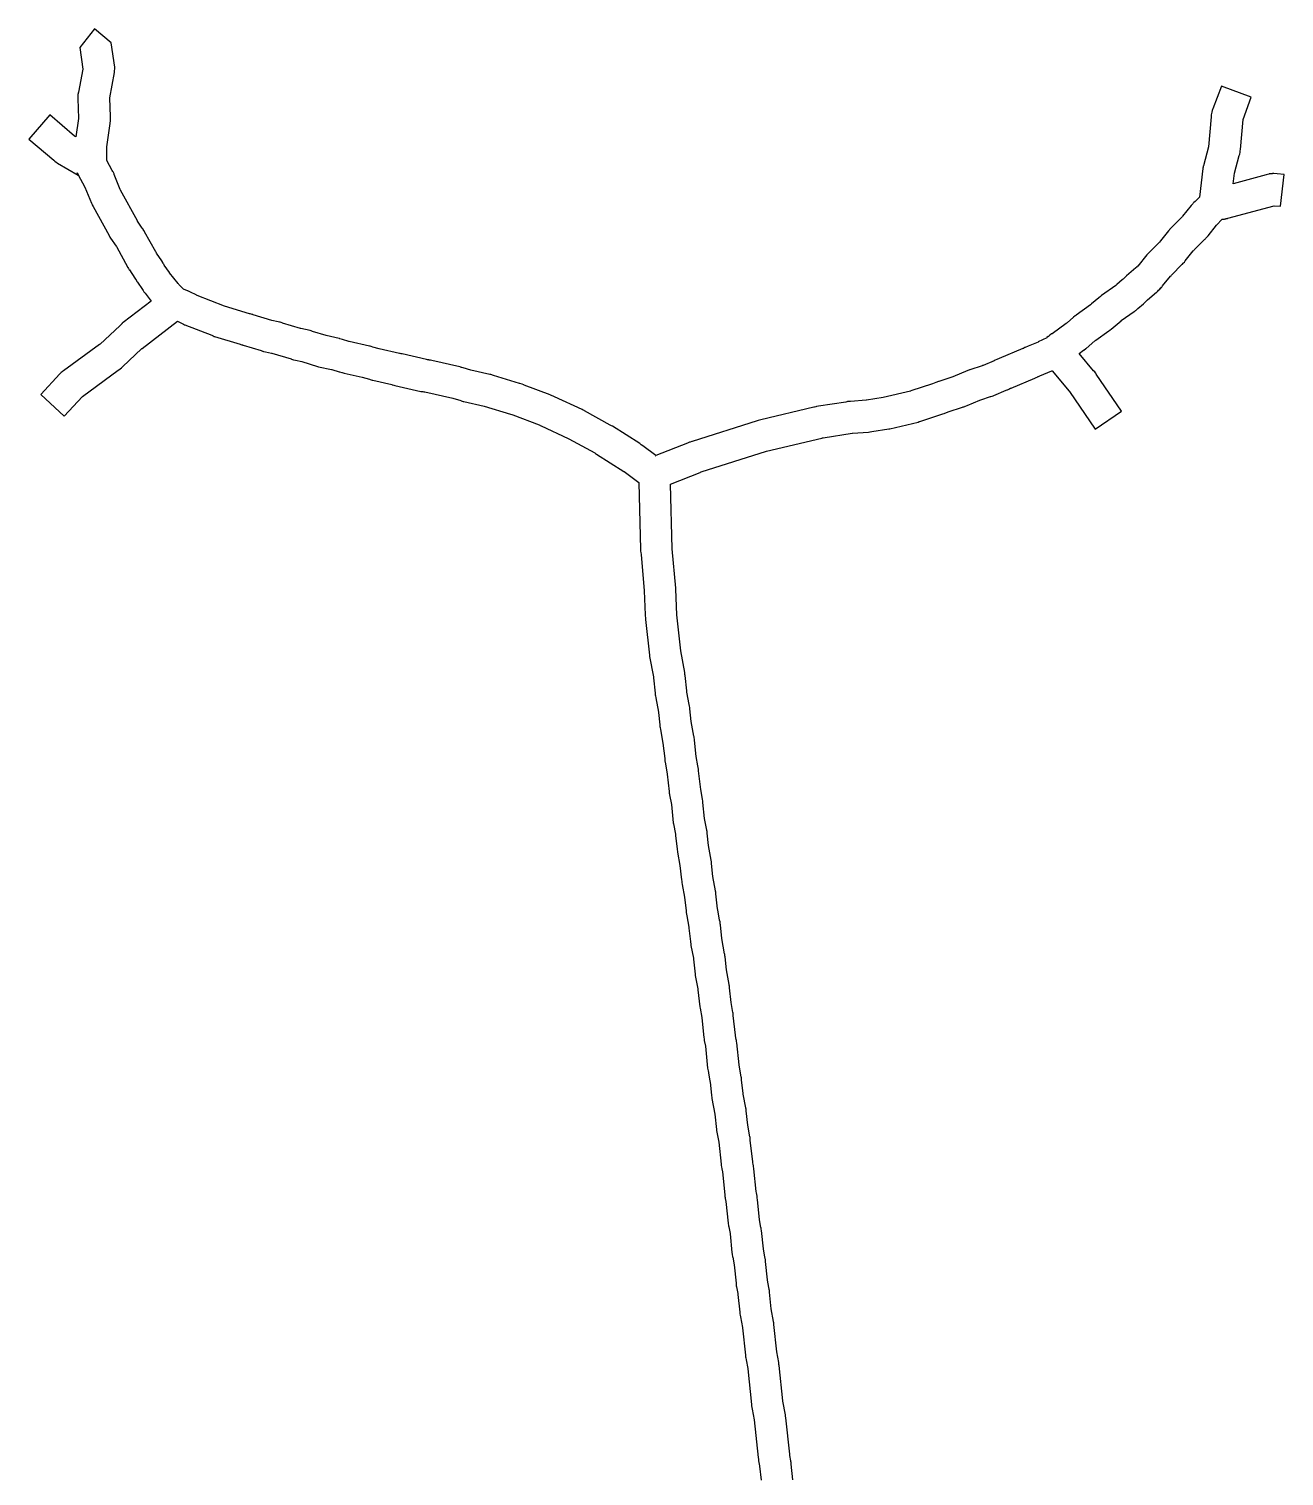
# Model space of a CAD drawing. Extents: x -48 to 255, y 1889 to 2265.
# Drawn here: x 87.6 to 154.5, y 2188.2 to 2265.3 of the extents above; entities that cross this region are included whole.
import ezdxf

# ---------------------------------------------------------------- set-up
doc = ezdxf.new("R2010")
doc.units = 0
doc.layers.get('0').update_dxf_attribs({"linetype": 'CONTINUOUS'})

msp = doc.modelspace()

# ---------------------------------------------------------------- linework, layer by layer
at = {"color": 7}
msp.add_lwpolyline([(128.320099, 2188.031907), (128.229649, 2188.871921), (128.223032, 2188.95592), (128.216415, 2189.014081), (128.209799, 2189.039886), (128.158089, 2189.330657), (128.151472, 2189.388818), (127.938249, 2191.333765), (127.931632, 2191.417764), (127.925016, 2191.475925), (127.918399, 2191.50173), (127.789175, 2192.225433), (127.789175, 2192.232049), (127.582403, 2194.125307), (127.575786, 2194.183468), (127.575786, 2194.202987), (127.575786, 2194.209604), (127.569169, 2194.267765), (127.562552, 2194.287284), (127.465618, 2194.842985), (127.304071, 2196.309773), (127.297454, 2196.374385), (127.297454, 2196.387288), (127.290837, 2196.4519), (127.284221, 2196.471419), (127.167899, 2197.136967), (127.167899, 2197.143584), (127.070964, 2198.022362), (127.064348, 2198.093425), (127.064348, 2198.106328), (127.064348, 2198.112944), (127.051445, 2198.171105), (127.051445, 2198.190625), (127.031926, 2198.274624), (126.960862, 2198.675245), (126.960862, 2198.681862), (126.857476, 2199.664029), (126.85086, 2199.748028), (126.818438, 2199.916027), (126.747374, 2200.323109), (126.747374, 2200.329726), (126.637537, 2201.318355), (126.63092, 2201.382967), (126.63092, 2201.395869), (126.63092, 2201.402486), (126.624304, 2201.460647), (126.617687, 2201.480166), (126.546623, 2201.887249), (126.430302, 2202.972802), (126.423685, 2203.043866), (126.423685, 2203.056768), (126.423685, 2203.063385), (126.410782, 2203.121546), (126.410782, 2203.141065), (126.391263, 2203.225064), (126.371744, 2203.32845), (126.365127, 2203.386611), (126.235903, 2204.594937), (126.216384, 2204.75), (126.216384, 2204.762903), (126.216384, 2204.782422), (126.209767, 2204.814844), (126.177345, 2204.963455), (126.177345, 2204.970072), (126.048121, 2206.133163), (126.035218, 2206.281774), (126.028602, 2206.301293), (125.91228, 2206.934532), (125.828281, 2207.697005), (125.821664, 2207.755165), (125.821664, 2207.774685), (125.821664, 2207.781301), (125.815047, 2207.839462), (125.808431, 2207.858982), (125.672722, 2208.582684), (125.666105, 2208.627909), (125.666105, 2208.640812), (125.588557, 2209.332204), (125.581941, 2209.396817), (125.581941, 2209.409719), (125.581941, 2209.416336), (125.575324, 2209.474497), (125.568707, 2209.494016), (125.452386, 2210.146641), (125.323161, 2211.309736), (125.316545, 2211.393735), (125.309928, 2211.451896), (125.303311, 2211.477701), (125.258086, 2211.710311), (125.258086, 2211.729831), (125.141764, 2212.770152), (125.135148, 2212.841216), (125.135148, 2212.854118), (125.135148, 2212.860735), (125.128531, 2212.918896), (125.121914, 2212.938415), (125.02498, 2213.461806), (124.94098, 2214.250124), (124.934364, 2214.334123), (124.927747, 2214.392284), (124.92113, 2214.418089), (124.77897, 2215.199945), (124.701423, 2215.891338), (124.694806, 2215.95595), (124.694806, 2215.968853), (124.694806, 2215.97547), (124.688189, 2216.033631), (124.681573, 2216.05315), (124.532961, 2216.873777), (124.455414, 2217.60394), (124.448797, 2217.662101), (124.448797, 2217.68162), (124.448797, 2217.688237), (124.435894, 2217.746398), (124.435894, 2217.765917), (124.416375, 2217.849916), (124.312989, 2218.399156), (124.306372, 2218.444381), (124.306372, 2218.457284), (124.215922, 2219.252062), (124.209305, 2219.316675), (124.209305, 2219.329577), (124.209305, 2219.336194), (124.202688, 2219.394355), (124.196072, 2219.413874), (124.060363, 2220.182808), (123.982815, 2220.874201), (123.976199, 2220.9582), (123.963296, 2221.042199), (123.821136, 2221.824055), (123.750073, 2222.489603), (123.743456, 2222.547764), (123.743456, 2222.567284), (123.743456, 2222.5739), (123.736839, 2222.632061), (123.730223, 2222.65158), (123.613901, 2223.271897), (123.52345, 2224.12483), (123.516834, 2224.195893), (123.516834, 2224.208796), (123.516834, 2224.215412), (123.510217, 2224.273573), (123.5036, 2224.293092), (123.406666, 2224.816484), (123.406666, 2224.823101), (123.296828, 2225.81819), (123.290212, 2225.902189), (123.25779, 2226.070187), (123.167339, 2226.567734), (123.167339, 2226.574351), (123.070405, 2227.446671), (123.070405, 2227.46619), (123.050885, 2227.601899), (123.050885, 2227.614801), (123.044269, 2227.660026), (122.902109, 2228.441883), (122.831045, 2229.107431), (122.824429, 2229.165592), (122.824429, 2229.185111), (122.824429, 2229.191728), (122.811526, 2229.249888), (122.792007, 2229.346823), (122.792007, 2229.35344), (122.669234, 2230.006065), (122.662617, 2230.051291), (122.662617, 2230.064193), (122.572167, 2230.88482), (122.56555, 2230.949432), (122.56555, 2230.962335), (122.56555, 2230.968952), (122.558933, 2231.027112), (122.552317, 2231.052918), (122.339093, 2232.20309), (122.132321, 2234.128654), (122.080612, 2235.498517), (122.080612, 2235.550226), (121.886775, 2237.630873), (121.886775, 2237.643775), (121.796325, 2241.094285), (123.379425, 2241.714601), (123.392327, 2241.721218), (123.431101, 2241.73412), (126.91392, 2242.839057), (126.920537, 2242.839057), (129.867039, 2243.543376), (129.89946, 2243.549993), (129.931882, 2243.556609), (131.482673, 2243.795704), (131.502192, 2243.802321), (132.355128, 2243.860481), (132.419741, 2243.867098), (132.43926, 2243.873715), (132.523259, 2243.886617), (133.427888, 2244.028777), (133.4925, 2244.04168), (134.991598, 2244.39707), (135.049759, 2244.416589), (135.056375, 2244.416589), (135.075895, 2244.423206), (136.316527, 2244.830289), (136.381139, 2244.849808), (136.587911, 2244.940258), (136.594528, 2244.940258), (137.357001, 2245.192256), (137.395775, 2245.198872), (137.428196, 2245.211775), (137.486357, 2245.231294), (137.492974, 2245.237911), (137.512493, 2245.244528), (137.596492, 2245.283302), (138.274963, 2245.561137), (138.287865, 2245.567754), (138.339542, 2245.587273), (138.850011, 2245.755271), (138.862913, 2245.755271), (138.933977, 2245.781076), (138.998589, 2245.800596), (139.018108, 2245.807212), (139.031011, 2245.813829), (139.683633, 2246.091664), (139.728858, 2246.104567), (139.754663, 2246.11747), (139.76128, 2246.11747), (139.819441, 2246.143275), (139.884053, 2246.182049), (139.909858, 2246.194951), (139.929377, 2246.201568), (139.94228, 2246.208185), (141.208757, 2246.738041), (141.253982, 2246.750943), (141.279788, 2246.763846), (141.337948, 2246.789651), (141.357468, 2246.802553), (141.396242, 2246.822073), (141.409144, 2246.828689), (141.447918, 2246.841592), (141.467437, 2246.854495), (142.113602, 2247.119427), (142.120218, 2247.126044), (142.133121, 2247.132661), (143.044212, 2246.040646), (143.057114, 2246.027744), (144.426977, 2244.024639), (145.82915, 2244.980961), (144.485132, 2246.951757), (144.45271, 2247.003466), (144.439807, 2247.022986), (144.401033, 2247.068211), (144.342872, 2247.132823), (143.573938, 2248.056836), (143.800097, 2248.218383), (143.813, 2248.225), (143.929322, 2248.308999), (143.942224, 2248.321901), (144.401, 2248.716062), (144.439774, 2248.741867), (144.452677, 2248.754769), (145.14407, 2249.252313), (145.208682, 2249.291087), (145.221584, 2249.303989), (145.228201, 2249.310606), (145.234818, 2249.317223), (145.280043, 2249.343028), (145.803434, 2249.788881), (145.816337, 2249.801784), (146.494807, 2250.286405), (146.559419, 2250.325178), (146.572322, 2250.338081), (146.578939, 2250.344698), (146.604744, 2250.364217), (146.630549, 2250.383736), (146.637166, 2250.390353), (146.701778, 2250.448514), (146.992549, 2250.69406), (147.05071, 2250.745769), (147.199321, 2250.894381), (147.212223, 2250.907283), (147.696848, 2251.314366), (147.703464, 2251.320983), (147.755174, 2251.366208), (147.768076, 2251.372825), (147.80685, 2251.41805), (147.871462, 2251.482662), (147.910236, 2251.521436), (147.923139, 2251.534338), (147.961913, 2251.579564), (147.96853, 2251.58618), (148.020239, 2251.650792), (148.440244, 2252.167723), (148.46605, 2252.193528), (148.491855, 2252.22595), (149.060478, 2252.801034), (149.079997, 2252.813937), (149.118771, 2252.859162), (149.13829, 2252.878681), (149.177064, 2252.923906), (149.228774, 2252.988518), (149.648779, 2253.51191), (149.681201, 2253.544332), (149.707006, 2253.576753), (150.262707, 2254.132454), (150.295129, 2254.158259), (150.327551, 2254.197033), (150.353356, 2254.222838), (150.385778, 2254.261612), (150.392394, 2254.268229), (150.437619, 2254.32639), (150.889934, 2254.888548), (151.200092, 2255.198707), (151.264704, 2255.205323), (151.30993, 2255.21194), (151.355155, 2255.218557), (151.393929, 2255.231459), (151.413448, 2255.238076), (151.471609, 2255.250978), (151.497414, 2255.257595), (153.959295, 2255.92314), (154.30822, 2255.890718), (154.489154, 2257.583662), (154.127303, 2257.622436), (154.114401, 2257.622436), (153.952854, 2257.635338), (153.868855, 2257.635338), (153.849335, 2257.628722), (153.810561, 2257.628722), (153.784756, 2257.622105), (153.745982, 2257.622105), (153.700757, 2257.615488), (153.681238, 2257.608871), (153.532627, 2257.570097), (151.781525, 2257.098399), (151.846137, 2257.660561), (152.104619, 2258.603958), (152.124138, 2258.675021), (152.130755, 2258.687924), (152.143658, 2258.758987), (152.15656, 2258.830051), (152.15656, 2258.842953), (152.163177, 2258.926952), (152.305337, 2260.522975), (152.744726, 2261.705453), (151.148704, 2262.299924), (150.696392, 2261.078675), (150.68349, 2261.05287), (150.66397, 2261.001161), (150.66397, 2260.994544), (150.638165, 2260.916996), (150.618646, 2260.832997), (150.612029, 2260.774836), (150.605413, 2260.664999), (150.463253, 2259.062515), (150.191868, 2258.054503), (150.185252, 2258.034984), (150.172349, 2257.970372), (150.165732, 2257.931598), (150.159116, 2257.912079), (149.978182, 2256.380672), (149.752023, 2256.148062), (149.687411, 2256.089901), (149.654989, 2256.057479), (149.629184, 2256.031674), (149.596762, 2255.9929), (149.590145, 2255.986283), (149.54492, 2255.928122), (149.086144, 2255.359502), (149.060339, 2255.327081), (148.498177, 2254.764919), (148.440016, 2254.706758), (148.420497, 2254.687238), (148.381723, 2254.648465), (148.381723, 2254.641848), (148.330013, 2254.577236), (147.910008, 2254.053844), (147.851847, 2253.989232), (147.276763, 2253.407687), (147.231538, 2253.362461), (147.173377, 2253.304301), (147.173377, 2253.297684), (146.695217, 2252.709674), (146.649992, 2252.657964), (146.643375, 2252.651348), (146.591666, 2252.606122), (146.100584, 2252.192578), (146.093967, 2252.185962), (146.042291, 2252.140736), (145.98413, 2252.089027), (145.919518, 2252.017963), (145.861357, 2251.966254), (145.583521, 2251.720708), (145.525361, 2251.675483), (144.756426, 2251.132708), (144.704717, 2251.087482), (144.627169, 2251.02287), (144.233009, 2250.686864), (144.174848, 2250.641639), (143.405914, 2250.098864), (143.399297, 2250.092247), (143.386395, 2250.079345), (143.353973, 2250.053539), (143.276425, 2249.982476), (142.927496, 2249.685254), (142.888722, 2249.659448), (142.882106, 2249.652832), (142.126097, 2249.103592), (142.106578, 2249.09069), (142.016128, 2249.026078), (141.990323, 2249.006558), (141.970803, 2248.987039), (141.938381, 2248.954617), (141.931765, 2248.948), (141.925148, 2248.948), (141.854085, 2248.902775), (141.841182, 2248.889873), (141.395332, 2248.663714), (141.388715, 2248.657097), (140.845937, 2248.437389), (140.690874, 2248.372777), (140.677972, 2248.36616), (140.626262, 2248.333739), (140.600457, 2248.320836), (140.580938, 2248.314219), (140.568035, 2248.307603), (139.314477, 2247.790672), (139.191704, 2247.732512), (139.101254, 2247.687286), (139.043093, 2247.661481), (138.461547, 2247.415935), (138.422773, 2247.403033), (138.403254, 2247.396416), (137.744167, 2247.183193), (137.737551, 2247.176576), (137.685841, 2247.157057), (137.647067, 2247.144154), (136.839366, 2246.808148), (136.832749, 2246.801531), (136.089663, 2246.562436), (136.083047, 2246.562436), (135.940887, 2246.510727), (135.850436, 2246.471953), (135.759986, 2246.433179), (134.596892, 2246.051944), (134.577372, 2246.045328), (133.129968, 2245.702864), (132.238261, 2245.560704), (132.225358, 2245.560704), (131.385348, 2245.496091), (131.288413, 2245.489475), (131.223801, 2245.482858), (131.185027, 2245.476241), (131.139802, 2245.463339), (129.685936, 2245.23718), (129.679319, 2245.23718), (129.582385, 2245.224277), (129.537159, 2245.211375), (129.466096, 2245.191855), (129.440291, 2245.185239), (126.610101, 2244.513229), (126.603484, 2244.513229), (126.467775, 2244.480808), (126.42255, 2244.467905), (122.952657, 2243.362968), (122.939754, 2243.362968), (122.836368, 2243.324194), (122.816849, 2243.317577), (122.73285, 2243.285156), (122.707045, 2243.272253), (121.020562, 2242.619627), (120.316244, 2243.130096), (120.238696, 2243.188257), (120.199922, 2243.214062), (120.174117, 2243.233582), (120.154598, 2243.246484), (118.707193, 2244.170497), (118.655484, 2244.196302), (118.590872, 2244.228724), (117.214547, 2244.991197), (117.188742, 2245.010716), (117.143517, 2245.036522), (117.1369, 2245.036522), (117.091675, 2245.062327), (115.624884, 2245.7408), (115.547336, 2245.779574), (115.398725, 2245.831284), (115.385822, 2245.837901), (114.003036, 2246.367756), (113.983517, 2246.380659), (113.893067, 2246.413081), (113.763842, 2246.451855), (113.757226, 2246.451855), (112.361514, 2246.878325), (112.219354, 2246.92355), (112.174129, 2246.936452), (111.166117, 2247.162611), (110.752573, 2247.285384), (110.675025, 2247.31119), (110.668409, 2247.31119), (110.610248, 2247.324092), (110.590728, 2247.330709), (110.564923, 2247.337325), (109.078748, 2247.673332), (109.0012, 2247.692851), (108.994584, 2247.692851), (108.936423, 2247.699468), (108.916904, 2247.706084), (108.884482, 2247.706084), (108.845708, 2247.712701), (108.793998, 2247.725604), (108.787382, 2247.725604), (107.495056, 2248.022826), (107.443347, 2248.035729), (107.385186, 2248.048631), (107.359381, 2248.055248), (107.352764, 2248.055248), (106.280838, 2248.29074), (106.274221, 2248.29074), (105.938215, 2248.394126), (105.854216, 2248.419931), (105.796055, 2248.432834), (105.776536, 2248.43945), (105.75073, 2248.446067), (104.671638, 2248.691613), (104.665022, 2248.691613), (104.329015, 2248.794999), (104.251468, 2248.820804), (104.244851, 2248.820804), (104.18669, 2248.833707), (104.167171, 2248.840323), (104.141366, 2248.84694), (103.456431, 2249.002003), (102.726267, 2249.22171), (102.648719, 2249.247516), (102.590559, 2249.267035), (102.093012, 2249.376872), (102.086395, 2249.376872), (101.130073, 2249.667643), (101.10493, 2249.679884), (101.05322, 2249.692787), (100.995059, 2249.712306), (100.988442, 2249.712306), (100.968923, 2249.718923), (100.884924, 2249.731825), (100.548918, 2249.809373), (99.553828, 2250.106596), (99.534309, 2250.119498), (99.508504, 2250.126115), (99.501887, 2250.126115), (99.450177, 2250.145634), (99.398468, 2250.158537), (99.372663, 2250.165153), (98.04157, 2250.572236), (96.58124, 2251.140859), (96.548818, 2251.153762), (96.523013, 2251.166665), (96.212855, 2251.315276), (96.083631, 2251.379888), (96.064111, 2251.386505), (95.850888, 2251.470504), (95.605342, 2251.728985), (95.585823, 2251.754791), (95.560018, 2251.780596), (95.107703, 2252.349219), (95.101086, 2252.362121), (94.823251, 2252.762743), (94.797446, 2252.807968), (94.790829, 2252.820871), (94.784212, 2252.827488), (94.784212, 2252.834104), (94.764693, 2252.859909), (94.712983, 2252.956844), (94.706367, 2252.969747), (94.695118, 2252.988274), (94.410798, 2253.401818), (94.391279, 2253.440592), (94.37176, 2253.466397), (93.777288, 2254.539028), (93.751483, 2254.590737), (93.738581, 2254.610256), (93.706159, 2254.661966), (93.706159, 2254.668583), (93.654449, 2254.733195), (93.402452, 2255.095046), (93.389549, 2255.120851), (92.497842, 2256.755644), (92.478323, 2256.788066), (92.161714, 2257.582845), (92.148811, 2257.615266), (92.129292, 2257.65404), (92.116389, 2257.692814), (92.09687, 2257.731588), (92.083968, 2257.744491), (92.051546, 2257.802652), (91.760775, 2258.326043), (91.760775, 2259.069132), (91.941708, 2260.296839), (91.967513, 2260.464837), (91.967513, 2260.477739), (91.967513, 2260.490642), (91.967513, 2260.548803), (91.967513, 2260.594028), (91.960897, 2260.652189), (91.922123, 2261.666666), (92.180605, 2263.017145), (92.187221, 2263.301465), (91.999836, 2264.600252), (91.108129, 2265.343337), (91.108936, 2265.342973), (90.320619, 2264.360806), (90.488617, 2263.197715), (90.249522, 2261.982928), (90.223717, 2261.853703), (90.223717, 2261.847087), (90.2171, 2261.769539), (90.2171, 2261.737117), (90.2171, 2261.711312), (90.223717, 2261.633764), (90.262491, 2260.567598), (90.120331, 2259.58543), (90.042783, 2259.63714), (88.718149, 2260.76146), (87.613212, 2259.469135), (88.931382, 2258.351276), (88.995994, 2258.293115), (89.060606, 2258.241405), (89.112316, 2258.208983), (89.138121, 2258.196081), (90.230139, 2257.543455), (90.178429, 2257.679164), (90.191332, 2257.659645), (90.236557, 2257.575646), (90.598408, 2256.916559), (90.940872, 2256.057161), (90.960391, 2256.024739), (90.979911, 2255.979514), (90.986527, 2255.972897), (91.031752, 2255.888898), (91.884689, 2254.331647), (91.910494, 2254.279937), (91.923397, 2254.254132), (91.955818, 2254.202456), (92.259525, 2253.769525), (92.272428, 2253.743719), (92.886283, 2252.638779), (92.918705, 2252.574167), (92.957479, 2252.509555), (92.964095, 2252.502938), (93.261318, 2252.070007), (93.29374, 2252.018298), (93.300356, 2252.005395), (93.300356, 2251.998778), (93.37142, 2251.876005), (93.390939, 2251.843583), (93.655872, 2251.455884), (93.694646, 2251.397723), (93.739871, 2251.339562), (93.804483, 2251.262015), (94.134028, 2250.842006), (92.633882, 2249.692912), (92.588657, 2249.660491), (92.58204, 2249.653874), (92.556235, 2249.634355), (92.523813, 2249.608549), (92.523813, 2249.601933), (92.45275, 2249.530869), (91.399506, 2248.542241), (91.379986, 2248.529338), (89.454419, 2247.133627), (89.447802, 2247.12701), (89.396093, 2247.088236), (89.376574, 2247.075334), (89.331348, 2247.030109), (89.273188, 2246.978399), (89.266571, 2246.971782), (89.266571, 2246.965166), (88.245633, 2245.866687), (89.492727, 2244.710057), (90.461971, 2245.756839), (92.361691, 2247.152551), (92.406916, 2247.184973), (92.465077, 2247.223746), (92.549076, 2247.288359), (92.594301, 2247.333584), (93.6217, 2248.30929), (93.641219, 2248.322192), (95.521551, 2249.763136), (95.773549, 2249.646814), (95.844612, 2249.60804), (95.902773, 2249.582235), (95.922292, 2249.575618), (97.35031, 2249.019917), (97.421373, 2248.987496), (97.479534, 2248.96169), (97.505339, 2248.955074), (98.875206, 2248.54153), (98.901011, 2248.534913), (98.95272, 2248.515394), (98.959337, 2248.515394), (98.985142, 2248.508777), (99.010947, 2248.495874), (99.02385, 2248.495874), (99.030467, 2248.495874), (99.980324, 2248.205103), (100.051388, 2248.179298), (100.058005, 2248.179298), (100.070907, 2248.172681), (100.116132, 2248.159779), (100.219518, 2248.140259), (100.542612, 2248.069196), (100.555515, 2248.062579), (101.576453, 2247.758873), (101.595972, 2247.752256), (101.712294, 2247.713482), (101.81568, 2247.693963), (102.145225, 2247.616415), (102.151841, 2247.616415), (102.985391, 2247.364418), (103.050003, 2247.344898), (103.741396, 2247.196287), (103.754298, 2247.18967), (104.135533, 2247.073349), (104.155052, 2247.066732), (104.290761, 2247.027958), (104.297378, 2247.027958), (104.400764, 2247.008439), (105.363544, 2246.788731), (105.764166, 2246.672409), (105.789971, 2246.659507), (105.899808, 2246.627085), (105.938582, 2246.620468), (106.953059, 2246.394309), (106.965961, 2246.387693), (107.04996, 2246.361887), (107.108121, 2246.348985), (108.49091, 2246.032375), (108.555522, 2246.025759), (108.575042, 2246.019142), (108.607463, 2246.019142), (108.646237, 2246.012525), (108.704398, 2245.999623), (110.197034, 2245.663617), (110.61704, 2245.540844), (110.642845, 2245.534227), (110.752682, 2245.495453), (110.785104, 2245.488836), (111.864196, 2245.24329), (111.877099, 2245.24329), (113.279271, 2244.816824), (113.337432, 2244.797304), (113.395593, 2244.777785), (114.791304, 2244.241471), (114.843014, 2244.221952), (114.849631, 2244.215335), (114.90134, 2244.195816), (116.335819, 2243.523807), (116.387528, 2243.498002), (117.757392, 2242.748455), (117.809101, 2242.716033), (117.854326, 2242.690228), (119.301731, 2241.759753), (119.32125, 2241.753137), (120.109571, 2241.171591), (120.206506, 2237.598309), (120.206506, 2237.507858), (120.213122, 2237.449697), (120.226025, 2237.33986), (120.400475, 2235.394913), (120.452184, 2234.128432), (120.452184, 2234.044433), (120.458801, 2233.986272), (120.471703, 2233.876435), (120.672024, 2231.970258), (120.684927, 2231.905646), (120.885247, 2230.826554), (120.891864, 2230.78778), (120.891864, 2230.761974), (120.982315, 2229.947809), (120.988931, 2229.86381), (121.001834, 2229.799197), (121.021353, 2229.695811), (121.157062, 2228.933339), (121.157062, 2228.926722), (121.228125, 2228.254713), (121.234742, 2228.177165), (121.247644, 2228.112553), (121.267164, 2228.009167), (121.396388, 2227.285465), (121.486838, 2226.458376), (121.493455, 2226.374377), (121.500072, 2226.316216), (121.506688, 2226.290411), (121.62301, 2225.637786), (121.62301, 2225.631169), (121.726396, 2224.707156), (121.733013, 2224.623157), (121.73963, 2224.558545), (121.746246, 2224.539025), (121.843181, 2224.015634), (121.843181, 2224.009017), (121.946567, 2223.039773), (121.95947, 2222.981612), (122.062856, 2222.432372), (122.069472, 2222.393598), (122.069472, 2222.367793), (122.153471, 2221.644091), (122.166374, 2221.49548), (122.172991, 2221.47596), (122.302215, 2220.765184), (122.302215, 2220.758567), (122.386214, 2220.002556), (122.392831, 2219.925008), (122.405733, 2219.860396), (122.425253, 2219.75701), (122.548026, 2219.078539), (122.548026, 2219.071923), (122.625573, 2218.341759), (122.63219, 2218.25776), (122.664612, 2218.089762), (122.774449, 2217.482368), (122.781066, 2217.424207), (122.858614, 2216.713428), (122.878133, 2216.558365), (122.878133, 2216.545463), (122.88475, 2216.500237), (123.013974, 2215.828228), (123.020591, 2215.783003), (123.020591, 2215.7701), (123.10459, 2214.975322), (123.117492, 2214.910709), (123.253201, 2214.193468), (123.259818, 2214.148243), (123.259818, 2214.135341), (123.356753, 2213.230715), (123.369655, 2213.166102), (123.460105, 2212.662095), (123.460105, 2212.655478), (123.576427, 2211.608695), (123.583044, 2211.531147), (123.589661, 2211.466535), (123.596277, 2211.447016), (123.654438, 2211.130407), (123.777211, 2209.967316), (123.783828, 2209.889768), (123.79673, 2209.825156), (123.81625, 2209.728221), (123.81625, 2209.721604), (123.900249, 2209.275751), (123.906865, 2209.236977), (123.906865, 2209.211172), (123.984413, 2208.52624), (123.997316, 2208.38408), (124.003933, 2208.358275), (124.158995, 2207.5118), (124.242994, 2206.704098), (124.249611, 2206.645938), (124.365932, 2206.025621), (124.365932, 2206.019005), (124.495157, 2204.849449), (124.501773, 2204.771901), (124.514676, 2204.707289), (124.534195, 2204.603903), (124.56, 2204.435905), (124.689225, 2203.208195), (124.695841, 2203.130647), (124.708744, 2203.066035), (124.715361, 2203.014326), (124.747783, 2202.865714), (124.747783, 2202.859098), (124.877007, 2201.708929), (124.877007, 2201.683124), (124.889909, 2201.573286), (124.889909, 2201.560384), (124.896526, 2201.508674), (124.96759, 2201.146823), (124.96759, 2201.140206), (125.070976, 2200.145117), (125.077592, 2200.061118), (125.103397, 2199.918958), (125.110014, 2199.899438), (125.181078, 2199.485894), (125.181078, 2199.479278), (125.290915, 2198.503572), (125.297532, 2198.426024), (125.304148, 2198.361412), (125.310765, 2198.309702), (125.381828, 2197.967238), (125.388445, 2197.922013), (125.388445, 2197.90911), (125.491831, 2196.959249), (125.498448, 2196.87525), (125.51135, 2196.810638), (125.53087, 2196.707252), (125.634256, 2196.138629), (125.634256, 2196.132012), (125.789318, 2194.665224), (125.795935, 2194.587676), (125.808838, 2194.523064), (125.828357, 2194.419678), (125.912356, 2193.954441), (125.912356, 2193.947824), (126.112677, 2192.048105), (126.119293, 2191.964106), (126.151715, 2191.796108), (126.255101, 2191.227485), (126.255101, 2191.220868), (126.474809, 2189.217763), (126.481426, 2189.133764), (126.488042, 2189.075603), (126.494659, 2189.049798), (126.546369, 2188.771962), (126.546369, 2188.75906), (126.630368, 2188.01597)], dxfattribs=at)
msp.add_lwpolyline([(121.013347, 2242.598047), (121.000444, 2242.59143)], close=True, dxfattribs=at)

doc.saveas('drawing.dxf')
